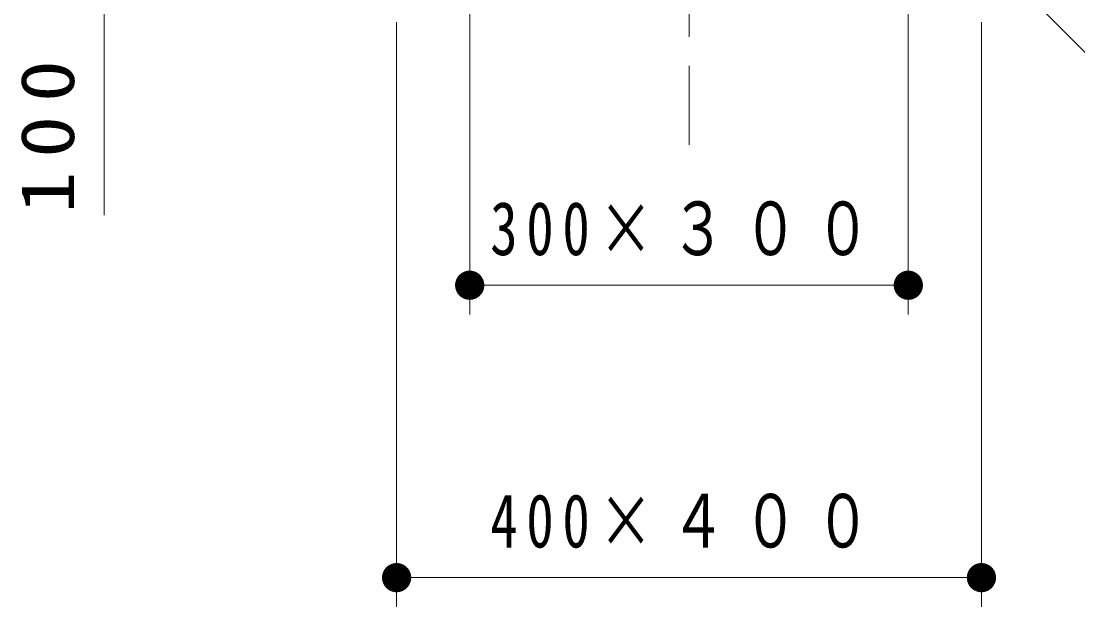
# Model space of a CAD drawing. Units: millimetres on the paper, scale 1:50. Extents: x -385 to 0, y -297 to 267.
# Drawn here: x -117.16 to -81.02, y -206.93 to -186.9 of the extents above; entities that cross this region are included whole.
import ezdxf

# ---------------------------------------------------------------- set-up
doc = ezdxf.new("R2010")
doc.units = ezdxf.units.MM
doc.linetypes.add('USER2', pattern=[6, 3, -1, 1, -1])
doc.layers.add('1_20', color=7, linetype='Continuous', lineweight=13)
doc.styles.add('ＭＳ ゴシック', font='')
doc.styles.get('ＭＳ ゴシック').set_extended_font_data('MS Gothic')

# ---------------------------------------------------------------- blocks, each defined once
blk = doc.blocks.new('filled_dot')
at = {"color": 0, "linetype": 'Continuous', "lineweight": -2, "const_width": 1.25}
blk.add_lwpolyline([(-0.625, 0, 1), (0.625, 0, 1)], format="xyb", close=True, dxfattribs=at)

msp = doc.modelspace()

# ---------------------------------------------------------------- linework, layer by layer
at = {"layer": '1_20', "linetype": 'USER2'}
msp.add_line((-94.316, -158.429), (-94.316, -191.128), dxfattribs=at)
at = {"layer": '1_20'}
for p, q in [((-101.816, -179.429), (-101.816, -196.929)), ((-86.816, -179.429), (-86.816, -196.929)), ((-114.316, -193.534), (-114.316, -180.929)), ((-104.316, -186.929), (-104.316, -206.929)), ((-84.316, -186.929), (-84.316, -206.929)), ((-86.816, -195.929), (-101.816, -195.929)), ((-84.316, -205.929), (-104.316, -205.929))]:
    msp.add_line(p, q, dxfattribs=at)
msp.add_lwpolyline([(-84.334, -184.388), (-76.649, -192.072), (-70.649, -192.072)], dxfattribs=at)

# ---------------------------------------------------------------- block references
at = {"layer": '1_20', "xscale": 0.4, "yscale": 0.4}
for p in [(-101.816, -195.929), (-104.316, -205.929)]:
    msp.add_blockref('filled_dot', p, dxfattribs=at)
at = {"layer": '1_20', "xscale": 0.4, "yscale": 0.4, "rotation": 180}
for p in [(-86.816, -195.929), (-84.316, -205.929)]:
    msp.add_blockref('filled_dot', p, dxfattribs=at)

# ---------------------------------------------------------------- texts
at = {"layer": '1_20', "insert": (-115.316, -190.617), "char_height": 1.833, "attachment_point": 8, "rotation": 90, "style": 'ＭＳ ゴシック'}
msp.add_mtext('\\T1.33;\\W1.15;100', dxfattribs=at)
at = {"layer": '1_20', "char_height": 1.833, "attachment_point": 8, "style": 'ＭＳ ゴシック'}
for s, insert in [('\\T1.32;\\W0.75;300×３００', (-94.316, -194.929)), ('\\T1.32;\\W0.75;400×４００', (-94.316, -204.929))]:
    msp.add_mtext(s, dxfattribs=dict(at, insert=insert))

doc.saveas('drawing.dxf')
